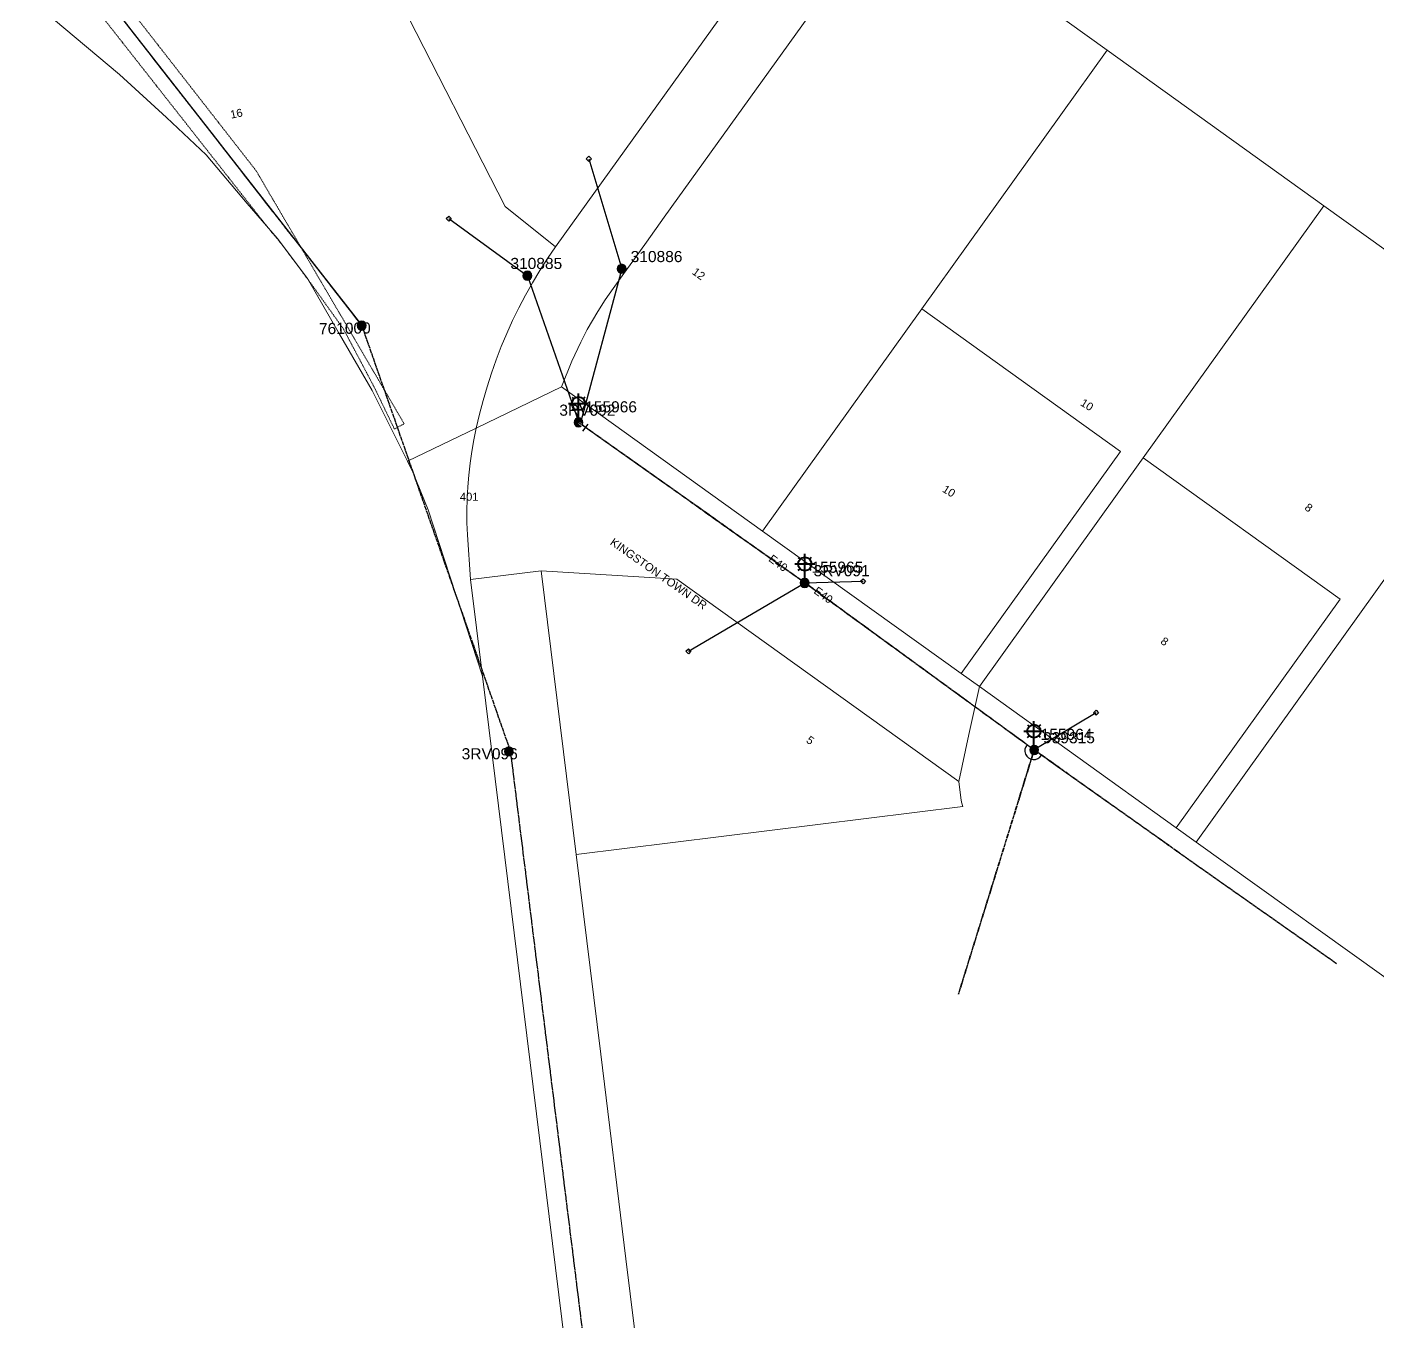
# Model space of a CAD drawing. Header units: metres. Extents: x 298818 to 303434, y 6182670 to 6184902.
# Drawn here: x 300096.7 to 300400.3, y 6183296 to 6183587.1 of the extents above; entities that cross this region are included whole.
import ezdxf
from ezdxf.enums import TextEntityAlignment as Align

# ---------------------------------------------------------------- set-up
doc = ezdxf.new("R2010")
doc.units = ezdxf.units.M
for name, pattern in [('Cable Exist OH', [1, 1, 0]), ('HIDDEN', [0.375, 0.25, -0.125]), ('HIDDEN2', [0.1875, 0.125, -0.0625])]:
    doc.linetypes.add(name, pattern=pattern)
doc.layers.get('0').update_dxf_attribs({"color": 6})
for name, color, linetype, lineweight in [('Cadastre Buildings_SP_EXT', 9, 'Continuous', 5), ('Cadastre Land Parcels_SP_EXT', 9, 'Continuous', 5), ('Cadastre Other Property_SP_EXT', 9, 'HIDDEN', 5), ('Cadastre Roads_SP_EXT', 9, 'Continuous', 5)]:
    doc.layers.add(name, color=color, linetype=linetype, lineweight=lineweight)
for name, color, linetype in [('Equip_SP_SL_EXT', 7, 'Continuous'), ('Mains_HV_EXT', 7, 'Continuous'), ('Mains_LV_EXT', 7, 'Continuous'), ('Mains_SL_EXT', 7, 'Continuous'), ('OH_Details_SP_MISC', 7, 'Continuous'), ('Services_SP_EXT', 7, 'Continuous'), ('SupportsOH_SP_TR_HV_LV_SL_EXT', 7, 'Continuous')]:
    doc.layers.add(name, color=color, linetype=linetype)
doc.styles.add('iecARIAL', font='arial.ttf', dxfattribs={"height": 2})
doc.styles.add('POLE_LABEL', font='arial.ttf')
doc.styles.get("Standard").update_dxf_attribs({"font": 'arial.ttf'})

# ---------------------------------------------------------------- blocks, each defined once
blk = doc.blocks.new('SL_LANTERN_EXT')
at = {"lineweight": 40}
for p, q in [((0, 1.97), (0, 6.47)), ((-2.25, 4.22), (2.25, 4.22)), ((-1.46, 5.68), (-1.06, 5.28)), ((-1.46, 2.76), (-1.06, 3.16)), ((1.46, 5.68), (1.06, 5.28)), ((1.46, 2.76), (1.06, 3.16)), ((0, 0), (0, 2.72))]:
    blk.add_line(p, q, dxfattribs=at)
blk.add_circle((0, 4.22), 1.5, dxfattribs=at)
at = {"style": 'iecARIAL', "flags": 8}
blk.add_attdef('ASSET_NUM', (1.5, 1.5), '', height=2.5, dxfattribs=at)
for tag, p, height, flags in [('OPERATING_VOLTAGE', (0.98, -1.65), 0.2, 9), ('ORIENTATION', (0.98, -1.85), 0.2, 9), ('OWNED_BY', (0.98, -2.05), 0.2, 9), ('STATE', (0.98, -2.25), 0.2, 9), ('CONSTRUCTED_VOLTAGE', (0.98, -0.65), 0.2, 9), ('CONTROL_TYPE', (0.98, -0.85), 0.2, 9), ('LANTERN_PURPOSE', (0.98, -1.05), 0.2, 9), ('LANTERN_TYPE', (0.98, -1.25), 0.2, 9), ('NO_PHASES', (0.98, -1.45), 0.2, 9), ('USAGE', (0.98, -2.45), 0.2, 9), ('CEXIST', (0.98, -2.65), 0.2, 9), ('CNEW', (0.98, -2.85), 0.2, 9), ('CNUMBER', (0.98, -3.05), 0.2, 9), ('LNUMBER', (2.18, -3.25), 2.5, 8), ('CREMOVE', (0.98, -3.25), 0.2, 9), ('CREPLACE', (0.98, -3.45), 0.2, 9), ('LKINGHEIGHT', (0.98, -3.65), 0.2, 9), ('LBRACKET', (0.98, -3.85), 0.2, 9), ('LBRACKETVOCAB', (0.98, -4.05), 0.2, 9), ('LCATEGORY', (0.98, -4.25), 0.2, 9), ('LCHARGE1', (0.98, -4.45), 0.2, 9), ('LCHARGE1PERCENT', (0.98, -4.65), 0.2, 9), ('LCHARGE2', (0.98, -4.85), 0.2, 9), ('LCHARGE2PERCENT', (0.98, -5.05), 0.2, 9), ('LCHARGE3', (0.98, -5.25), 0.2, 9), ('LCHARGE3PERCENT', (0.98, -5.45), 0.2, 9), ('LEXIST', (0.98, -5.65), 0.2, 9), ('LLAMP', (0.98, -5.85), 0.2, 9), ('LLAMPVOCAB', (0.98, -6.05), 0.2, 9), ('LMAST', (0.98, -6.25), 0.2, 9), ('STREETNAME', (0.98, -9.25), 0.2, 9), ('LMASTVOCAB', (0.98, -6.45), 0.2, 9), ('LNEW', (0.98, -6.65), 0.2, 9), ('LANTNUMBER', (0.98, -6.85), 0.2, 9), ('LOUTREACH', (0.98, -7.25), 0.2, 9), ('LOUTREACHVOCAB', (0.98, -7.45), 0.2, 9), ('LRATECODE', (0.98, -7.65), 0.2, 9), ('LREMOVE', (0.98, -7.85), 0.2, 9), ('LREPLACE', (0.98, -8.05), 0.2, 9), ('LTYPE', (0.98, -8.25), 0.2, 9), ('LTYPEVOCAB', (0.98, -8.45), 0.2, 9), ('LEGEND', (0.98, -8.65), 0.2, 9), ('LOCATION', (0.98, -8.85), 0.2, 9), ('NOTES', (0.98, -9.05), 0.2, 9), ('SUBURB', (0.98, -9.45), 0.2, 1)]:
    blk.add_attdef(tag, p, '', height=height, dxfattribs=dict(flags=flags))
blk = doc.blocks.new('CCP_EXT')
blk.add_wipeout([(0, 0.57), (0.57, 0), (0, -0.57), (-0.57, 0)])
blk.add_lwpolyline([(-0.57, 0), (0, 0.57), (0.57, 0), (0, -0.57), (-0.57, 0)])
at = {"flags": 1}
blk.add_attdef('Z', (0, 0), '', height=0.2, dxfattribs=at)
at = {"flags": 9}
for tag, p in [('CCP_TYPE', (0, 0)), ('CONSTRUCTED_VOLTAGE', (0, -0.2)), ('OPERATING_VOLTAGE', (0, -0.6)), ('ORIENTATION', (0, -0.8)), ('OWNED_BY', (0, -1)), ('STATE', (0, -1.8)), ('NO_PHASES', (0, -0.4)), ('USAGE', (0, -1.2)), ('LEGEND', (0, -1.4)), ('LIFE_SUPPORT', (0, -1.6)), ('NOTES', (0, -2))]:
    blk.add_attdef(tag, text='', height=0.2, dxfattribs=at).set_placement(p, align=Align.MIDDLE_LEFT)
blk = doc.blocks.new('POLE_EXT')
blk.add_hatch(color=256).paths.add_polyline_path([(-1, 0, 1), (1, 0, 1)])
blk.add_lwpolyline([(-1, 0, 1), (1, 0, 1)], format="xyb", close=True)
for tag, height, flags, p in [('pNumber', 2.5, 8, (-17.84, 2.07)), ('OWNED_BY', 0.2, 9, (1.35, -0.4)), ('SPECIAL_USE', 0.2, 9, (1.35, -0.8)), ('STATE', 0.2, 9, (1.35, -1)), ('cLV', 0.2, 9, (1.35, -1.4)), ('hDepth', 0.2, 9, (1.35, -1.6)), ('hDia', 0.2, 9, (1.35, -1.8)), ('cHV', 0.2, 9, (1.35, -2)), ('PARENT', 0.2, 9, (1.35, -0.6)), ('USAGE', 0.2, 9, (1.35, -1.2)), ('LBRACKET', 0.2, 9, (1.35, -2.2)), ('LExisting', 0.2, 9, (1.35, -2.4)), ('LANTNUMBER', 0.2, 9, (1.35, -2.6)), ('LOther', 0.2, 9, (1.35, -2.8)), ('LRemove', 0.2, 9, (1.35, -3)), ('cLinedev', 0.2, 9, (1.35, -3.4)), ('pExisting', 0.2, 9, (1.35, -3.8)), ('pFooting', 0.2, 9, (1.35, -4.4)), ('pNew', 0.2, 9, (1.35, -4.6)), ('pRelocate', 0.2, 9, (1.35, -5)), ('pRemove', 0.2, 9, (1.35, -5.2)), ('pReplace', 0.2, 9, (1.35, -5.4)), ('pStay', 0.2, 9, (1.35, -5.6)), ('pType', 0.2, 9, (1.35, -5.8)), ('cspan', 0.2, 9, (1.35, -6)), ('LEGEND', 0.2, 9, (1.35, -3.2)), ('LOCATION', 0.2, 9, (1.35, -3.6)), ('PFNUMBER', 0.2, 9, (1.35, -4)), ('NEWPFNUMBER', 0.2, 9, (1.35, -4.2)), ('STREETNAME', 0.2, 9, (1.35, -6.2)), ('SUBURB', 0.2, 9, (1.35, -6.4)), ('OPERATED_BY', 0.2, 9, (1.36, -7.01)), ('NOTES', 0.2, 9, (1.35, -6.6)), ('MAINTAINED_BY', 0.2, 9, (1.36, -6.81))]:
    blk.add_attdef(tag, text='', height=height, dxfattribs=dict(flags=flags)).set_placement(p, align=Align.MIDDLE_LEFT)
at = {"style": 'POLE_LABEL'}
for tag, height, flags, p in [('ASSET_NUM', 2.5, 8, (2, 2)), ('STRUCTURE_PLANT_NUMBER', 0.2, 9, (1.35, 0.03)), ('STREET_CODE', 0.2, 9, (1.35, -0.2))]:
    blk.add_attdef(tag, text='', height=height, dxfattribs=dict(at, flags=flags)).set_placement(p, align=Align.MIDDLE_LEFT)
at = {"flags": 1}
blk.add_attdef('Z', (1.35, -7.33), '', height=0.2, dxfattribs=at)
blk = doc.blocks.new('End Shackle_EXT')
blk.add_wipeout([(0, 0.25), (1.81, 0.25), (1.82, -0.25), (0, -0.25)])
blk.add_line((1.81, -1), (1.81, 1))
at = {"flags": 1}
blk.add_attdef('Z', (0, 0), '', height=0.2, dxfattribs=at)
at = {"flags": 9}
for tag, p in [('CONNECTOR_TYPE', (0, 0)), ('CONSTRUCTED_VOLTAGE', (0, -0.2)), ('OPERATING_VOLTAGE', (0, -0.6)), ('ORIENTATION', (0, -0.8)), ('OWNED_BY', (0, -1)), ('STATE', (0, -1.2)), ('NO_PHASES', (0, -0.4)), ('USAGE', (0, -1.4)), ('NOTES', (0, -1.6))]:
    blk.add_attdef(tag, text='', height=0.2, dxfattribs=at).set_placement(p, align=Align.MIDDLE_LEFT)

msp = doc.modelspace()

# ---------------------------------------------------------------- linework, layer by layer
at = {"layer": 'Cadastre Buildings_SP_EXT', "linetype": 'Continuous'}
msp.add_lwpolyline([(300484.82, 6183475.44), (300436.75, 6183511.37), (300359.67, 6183403.87), (300408.45, 6183368.91), (300484.82, 6183475.44)], close=True, dxfattribs=at)
at = {"layer": 'Cadastre Land Parcels_SP_EXT', "linetype": 'Continuous'}
for points in [[(300278.77, 6183625.71), (300233.74, 6183658.07), (300223.23, 6183643.21), (300229.65, 6183638.57), (300203.1, 6183601.38), (300180.93, 6183592.33), (300204.26, 6183546.78), (300215.55, 6183537.72), (300278.77, 6183625.71)], [(300216.92, 6183506.22), (300262.13, 6183473.8), (300297.97, 6183523.78), (300339.68, 6183581.95), (300291.77, 6183616.37), (300240.04, 6183544.37), (300236, 6183538.74), (300232.94, 6183534.49), (300230.94, 6183531.71), (300228.55, 6183528.38), (300226.77, 6183525.81), (300225.07, 6183523.17), (300222.69, 6183519.1), (300221.23, 6183516.31), (300219.23, 6183512.04), (300216.92, 6183506.22)], [(300297.97, 6183523.78), (300342.68, 6183491.73), (300306.84, 6183441.75), (300310.9, 6183438.83), (300347.77, 6183490.26), (300388.41, 6183546.94), (300339.68, 6183581.95), (300297.97, 6183523.78)], [(300436.75, 6183511.37), (300407.4, 6183533.3), (300388.41, 6183546.94), (300347.77, 6183490.26), (300392.08, 6183458.5), (300355.2, 6183407.07), (300359.67, 6183403.87), (300436.75, 6183511.37)], [(300262.13, 6183473.8), (300306.84, 6183441.75), (300342.68, 6183491.73), (300297.97, 6183523.78), (300262.13, 6183473.8)], [(300196.44, 6183462.88), (300195.79, 6183472.96), (300195.64, 6183475.68), (300195.62, 6183478.36), (300195.68, 6183481.04), (300195.83, 6183483.72), (300196.05, 6183486.39), (300196.36, 6183489.05), (300196.74, 6183491.7), (300197.21, 6183494.34), (300197.76, 6183496.96), (300182.26, 6183489.53), (300183.46, 6183487.04), (300186.9, 6183478.58), (300199.12, 6183441.15), (300196.44, 6183462.88)], [(300355.2, 6183407.07), (300392.08, 6183458.5), (300347.77, 6183490.26), (300310.9, 6183438.83), (300355.2, 6183407.07)], [(300220.19, 6183401.08), (300212.32, 6183464.84), (300196.44, 6183462.88), (300199.12, 6183441.15), (300235.55, 6183145.91), (300251.95, 6183143.67), (300248.29, 6183173.45), (300242.76, 6183218.18), (300237.08, 6183264.16), (300231.41, 6183310.17), (300225.73, 6183356.21), (300220.19, 6183401.08)], [(300306.28, 6183417.53), (300242.88, 6183462.99), (300212.32, 6183464.84), (300220.19, 6183401.08), (300307.16, 6183411.89), (300306.92, 6183412.85), (300306.77, 6183413.81), (300306.28, 6183417.53)]]:
    msp.add_lwpolyline(points, close=True, dxfattribs=at)
for points in [[(300278.77, 6183625.71), (300215.55, 6183537.72), (300213.77, 6183535.07), (300212.04, 6183532.38), (300210.4, 6183529.64), (300208.83, 6183526.85), (300207.34, 6183524.02), (300205.93, 6183521.15), (300204.61, 6183518.24), (300203.37, 6183515.29), (300202.21, 6183512.31), (300201.15, 6183509.29), (300200.17, 6183506.25), (300199.27, 6183503.18), (300198.46, 6183500.09), (300197.76, 6183496.96), (300216.92, 6183506.22), (300219.23, 6183512.04), (300221.23, 6183516.31), (300222.69, 6183519.1), (300225.07, 6183523.17), (300226.77, 6183525.81), (300228.55, 6183528.38), (300230.94, 6183531.71), (300232.94, 6183534.49), (300236, 6183538.74), (300240.04, 6183544.37), (300291.77, 6183616.37)], [(300102.65, 6183588.91), (300117.52, 6183576.46), (300128.1, 6183566.83), (300136.98, 6183558.38), (300146.2, 6183547.44), (300152.96, 6183539.65), (300159.75, 6183530.56), (300167.01, 6183518.08), (300174.3, 6183505.4), (300182.26, 6183489.53), (300197.76, 6183496.96), (300198.46, 6183500.09), (300199.27, 6183503.18), (300200.17, 6183506.25), (300201.15, 6183509.29), (300202.21, 6183512.31), (300203.37, 6183515.29), (300204.61, 6183518.24), (300205.93, 6183521.15), (300207.34, 6183524.02), (300208.83, 6183526.85), (300210.4, 6183529.64), (300212.04, 6183532.38), (300213.77, 6183535.07), (300215.55, 6183537.72), (300204.26, 6183546.78), (300180.93, 6183592.33)], [(300235.55, 6183145.91), (300199.12, 6183441.15), (300186.9, 6183478.58), (300183.46, 6183487.04), (300182.26, 6183489.53), (300174.3, 6183505.4), (300167.01, 6183518.08), (300159.75, 6183530.56), (300152.96, 6183539.65), (300146.2, 6183547.44), (300136.98, 6183558.38), (300128.1, 6183566.83), (300117.52, 6183576.46), (300102.65, 6183588.91)]]:
    msp.add_lwpolyline(points, dxfattribs=at)
at = {"layer": 'Cadastre Other Property_SP_EXT', "linetype": 'HIDDEN2'}
msp.add_lwpolyline([(300108.68, 6183595.73), (300150.71, 6183542.26), (300153.93, 6183538.37), (300156.74, 6183534.61), (300159.98, 6183530.27), (300161.71, 6183527.86), (300164.22, 6183524.35), (300165.61, 6183522.41), (300167.86, 6183519.26), (300170.17, 6183514.9), (300172.39, 6183510.71), (300173.76, 6183508.11), (300174.9, 6183505.94), (300176.07, 6183503.51), (300177.28, 6183501), (300178.26, 6183498.98), (300179.34, 6183496.74), (300181.52, 6183497.93), (300148.25, 6183554.8), (300114.22, 6183598.39), (300102.6, 6183655.57), (300096.69, 6183654.28), (300108.68, 6183595.73)], close=True, dxfattribs=at)
at = {"layer": 'Mains_HV_EXT', "linetype": 'Cable Exist OH'}
msp.add_lwpolyline([(300123.32, 6183687.74), (300098.1, 6183658.72), (300111.99, 6183596.83), (300171.99, 6183520), (300205.41, 6183424.3), (300221.08, 6183298.09), (300234.06, 6183197.15), (300239, 6183160.12)], dxfattribs=at)
at = {"layer": 'Mains_LV_EXT', "linetype": 'Cable Exist OH'}
for points in [[(300323.24, 6183424.59), (300306.18, 6183369.66)], [(300359.84, 6183398.61), (300323.24, 6183424.59)]]:
    msp.add_lwpolyline(points, dxfattribs=at)
at = {"layer": 'Mains_LV_EXT', "linetype": 'Continuous'}
msp.add_lwpolyline([(300321.64, 6183425.75, 1.109895), (300324.87, 6183423.43)], format="xyb", dxfattribs=at)
at = {"layer": 'Mains_SL_EXT', "linetype": 'Cable Exist OH'}
for points in [[(300323.19, 6183424.59), (300306.17, 6183369.71)], [(300391.25, 6183376.53), (300359.84, 6183398.61), (300323.19, 6183424.59)]]:
    msp.add_lwpolyline(points, dxfattribs=at)
at = {"layer": 'OH_Details_SP_MISC', "color": 7, "linetype": 'Continuous', "flags": 128}
msp.add_lwpolyline([(300098.1, 6183658.72), (300111.99, 6183596.83), (300171.99, 6183520)], dxfattribs=at)

# ---------------------------------------------------------------- block references
at = {"layer": 'Equip_SP_SL_EXT'}
ref = msp.add_blockref('SL_LANTERN_EXT', (300220.74, 6183498.24), dxfattribs=at)
ref.add_attrib('ASSET_NUM', '155966', dxfattribs={"layer": '0', "height": 2.5, "style": 'iecARIAL'}).set_placement((300222.24, 6183499.74), align=Align.BOTTOM_LEFT)
ref = msp.add_blockref('SL_LANTERN_EXT', (300271.64, 6183462.18), dxfattribs=at)
ref.add_attrib('ASSET_NUM', '155965', dxfattribs={"layer": '0', "height": 2.5, "style": 'iecARIAL'}).set_placement((300273.14, 6183463.68), align=Align.BOTTOM_LEFT)
ref = msp.add_blockref('SL_LANTERN_EXT', (300323.19, 6183424.59), dxfattribs=at)
ref.add_attrib('ASSET_NUM', '155964', dxfattribs={"layer": '0', "height": 2.5, "style": 'iecARIAL'}).set_placement((300324.69, 6183426.09), align=Align.BOTTOM_LEFT)
at = {"layer": 'SupportsOH_SP_TR_HV_LV_SL_EXT'}
ref = msp.add_blockref('POLE_EXT', (300209.25, 6183531.23), dxfattribs=at)
ref.add_attrib('ASSET_NUM', '310885', dxfattribs={"layer": '0', "height": 2.5, "style": 'POLE_LABEL'}).set_placement((300211.25, 6183531.98), align=Align.BOTTOM_CENTER)
ref = msp.add_blockref('POLE_EXT', (300230.47, 6183532.78), dxfattribs=at)
ref.add_attrib('ASSET_NUM', '310886', dxfattribs={"layer": '0', "height": 2.5, "style": 'POLE_LABEL'}).set_placement((300232.47, 6183533.53), align=Align.BOTTOM_LEFT)
ref = msp.add_blockref('POLE_EXT', (300171.99, 6183520), dxfattribs=at)
ref.add_attrib('ASSET_NUM', '761000', dxfattribs={"layer": '0', "height": 2.5, "rotation": 1, "style": 'POLE_LABEL'}).set_placement((300173.99, 6183520.75), align=Align.TOP_RIGHT)
ref = msp.add_blockref('POLE_EXT', (300220.74, 6183498.24), dxfattribs=at)
ref.add_attrib('ASSET_NUM', '3RV092', dxfattribs={"layer": '0', "height": 2.5, "style": 'POLE_LABEL'}).set_placement((300222.74, 6183498.99), align=Align.BOTTOM_CENTER)
ref = msp.add_blockref('POLE_EXT', (300323.24, 6183424.59), dxfattribs=at)
ref.add_attrib('ASSET_NUM', '939315', dxfattribs={"layer": '0', "height": 2.5, "style": 'POLE_LABEL'}).set_placement((300325.24, 6183425.34), align=Align.BOTTOM_LEFT)
ref = msp.add_blockref('POLE_EXT', (300205.08, 6183424.23), dxfattribs=at)
ref.add_attrib('ASSET_NUM', '3RV096', dxfattribs={"layer": '0', "height": 2.5, "style": 'POLE_LABEL'}).set_placement((300207.08, 6183424.98), align=Align.TOP_RIGHT)

# ---------------------------------------------------------------- texts
at = {"layer": 'Cadastre Land Parcels_SP_EXT'}
for s, rotation, p in [('16', 11.6591, (300142.6, 6183566.52)), ('12', 323.63, (300246.13, 6183531.75)), ('10', 328.1024, (300333.46, 6183502.18)), ('10', 328.152, (300302.4, 6183482.77)), ('8', 323.8266, (300383.9, 6183478.76)), ('8', 324.3867, (300351.49, 6183448.67)), ('5', 324.658, (300271.79, 6183426.43))]:
    msp.add_text(s, height=1.8, rotation=rotation, dxfattribs=at).set_placement(p)
msp.add_text('401', height=1.8, dxfattribs=at).set_placement((300194.06, 6183480.63))
at = {"layer": 'Cadastre Roads_SP_EXT'}
msp.add_text('KINGSTON TOWN DR', height=1.8, rotation=324.9557, dxfattribs=at).set_placement((300227.68, 6183470.9))
at = {"layer": 'Mains_LV_EXT'}
for rotation, p in [(323.5407, (300263.33, 6183467.2)), (324.4894, (300273.49, 6183459.98))]:
    msp.add_text('E40', height=1.8, rotation=rotation, dxfattribs=at).set_placement(p)

# ---------------------------------------------------------------- next in the draw order: block references
at = {"layer": 'Services_SP_EXT'}
for p in [(300223.07, 6183557.5), (300191.55, 6183544.07), (300284.75, 6183462.51), (300245.45, 6183446.77), (300337.16, 6183432.96)]:
    msp.add_blockref('CCP_EXT', p, dxfattribs=at)

# ---------------------------------------------------------------- next in the draw order: linework, layer by layer
at = {"layer": 'Cadastre Roads_SP_EXT', "linetype": 'Continuous'}
msp.add_lwpolyline([(300418.52, 6183600.49), (300330.17, 6183611.65), (300335.51, 6183705.99), (300204.3, 6183679.23), (300233.74, 6183658.08), (300278.77, 6183625.71), (300291.77, 6183616.37), (300339.68, 6183581.95), (300388.41, 6183546.94), (300407.4, 6183533.3)], dxfattribs=at)
msp.add_lwpolyline([(300195.64, 6183475.68), (300195.79, 6183472.96), (300196.44, 6183462.88), (300212.32, 6183464.84), (300242.88, 6183462.99), (300306.28, 6183417.53), (300308.56, 6183428.06), (300310.9, 6183438.83), (300306.84, 6183441.75), (300262.13, 6183473.8), (300216.92, 6183506.22), (300197.76, 6183496.96), (300197.21, 6183494.34), (300196.74, 6183491.7), (300196.36, 6183489.05), (300196.05, 6183486.39), (300195.83, 6183483.72), (300195.68, 6183481.04), (300195.62, 6183478.36), (300195.64, 6183475.68)], close=True, dxfattribs=at)
at = {"layer": 'Mains_LV_EXT', "linetype": 'Cable Exist OH'}
msp.add_lwpolyline([(300323.24, 6183424.59), (300271.62, 6183462.14)], dxfattribs=at)
at = {"layer": 'Mains_SL_EXT', "linetype": 'Cable Exist OH'}
msp.add_lwpolyline([(300323.19, 6183424.59), (300271.64, 6183462.18)], dxfattribs=at)
at = {"layer": 'Services_SP_EXT'}
for points in [[(300223.07, 6183557.5), (300230.47, 6183532.78), (300221.25, 6183498.47)], [(300191.55, 6183544.07), (300209.25, 6183531.23), (300220.82, 6183498.22)], [(300271.62, 6183462.14), (300284.75, 6183462.51)], [(300245.45, 6183446.77), (300271.62, 6183462.14)], [(300337.16, 6183432.96), (300323.24, 6183424.59)]]:
    msp.add_lwpolyline(points, dxfattribs=at)

# ---------------------------------------------------------------- next in the draw order: block references
at = {"layer": 'SupportsOH_SP_TR_HV_LV_SL_EXT'}
ref = msp.add_blockref('POLE_EXT', (300271.62, 6183462.14), dxfattribs=at)
ref.add_attrib('ASSET_NUM', '3RV091', dxfattribs={"layer": '0', "height": 2.5, "style": 'POLE_LABEL'}).set_placement((300273.62, 6183462.89), align=Align.BOTTOM_LEFT)

# ---------------------------------------------------------------- next in the draw order: block references
at = {"layer": 'Mains_LV_EXT', "rotation": 323.2532151144924}
msp.add_blockref('End Shackle_EXT', (300220.83, 6183498.15), dxfattribs=at)

# ---------------------------------------------------------------- next in the draw order: linework, layer by layer
at = {"layer": 'Mains_LV_EXT', "linetype": 'Cable Exist OH'}
msp.add_lwpolyline([(300271.62, 6183462.14), (300220.83, 6183498.15)], dxfattribs=at)
at = {"layer": 'Mains_SL_EXT', "linetype": 'Cable Exist OH'}
msp.add_lwpolyline([(300271.64, 6183462.18), (300220.74, 6183498.24)], dxfattribs=at)

doc.saveas('drawing.dxf')
